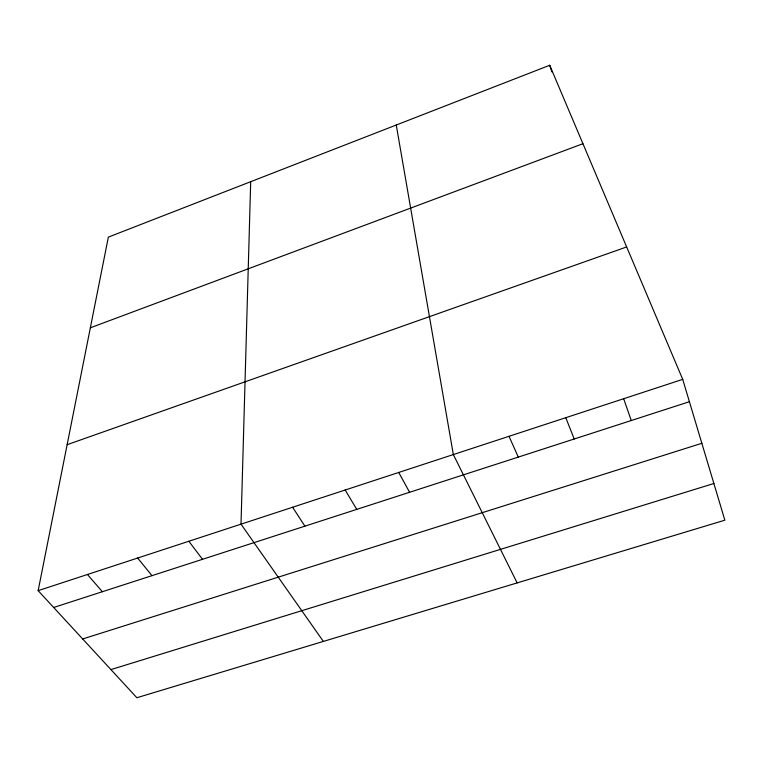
<?xml version="1.0" encoding="UTF-8"?>
<svg xmlns="http://www.w3.org/2000/svg" width="763" height="763" viewBox="0 0 763 763"><rect width="100%" height="100%" fill="white"/><g stroke="black" fill="none" stroke-linecap="round" stroke-linejoin="round"><path stroke-width="1.14" d="M250.693 181.699L241.013 524.162L323.359 641.416M38.15 590.657L108.356 237.121L549.722 65.265L682.723 379.364L724.85 520.185L136.863 697.735L38.15 590.657L682.723 379.364M90.349 327.804L582.932 143.711M67.134 444.695L626.652 246.954M53.668 607.482L689.409 401.71M82.681 638.965L701.846 443.293M110.931 669.599L713.872 483.504M87.449 574.501L102.366 591.716M137.674 558.03L151.971 575.664M188.852 541.253L202.51 559.308M292.601 507.252L304.904 526.165M345.162 490.018L356.76 509.379M398.734 472.459L409.597 492.278M517.142 582.903L453.336 454.557L396.255 125.027M509.007 436.312L518.296 457.094M565.774 417.704L574.234 438.992M623.667 398.725L631.259 420.537M549.722 65.265L551.849 71.875"/></g></svg>
